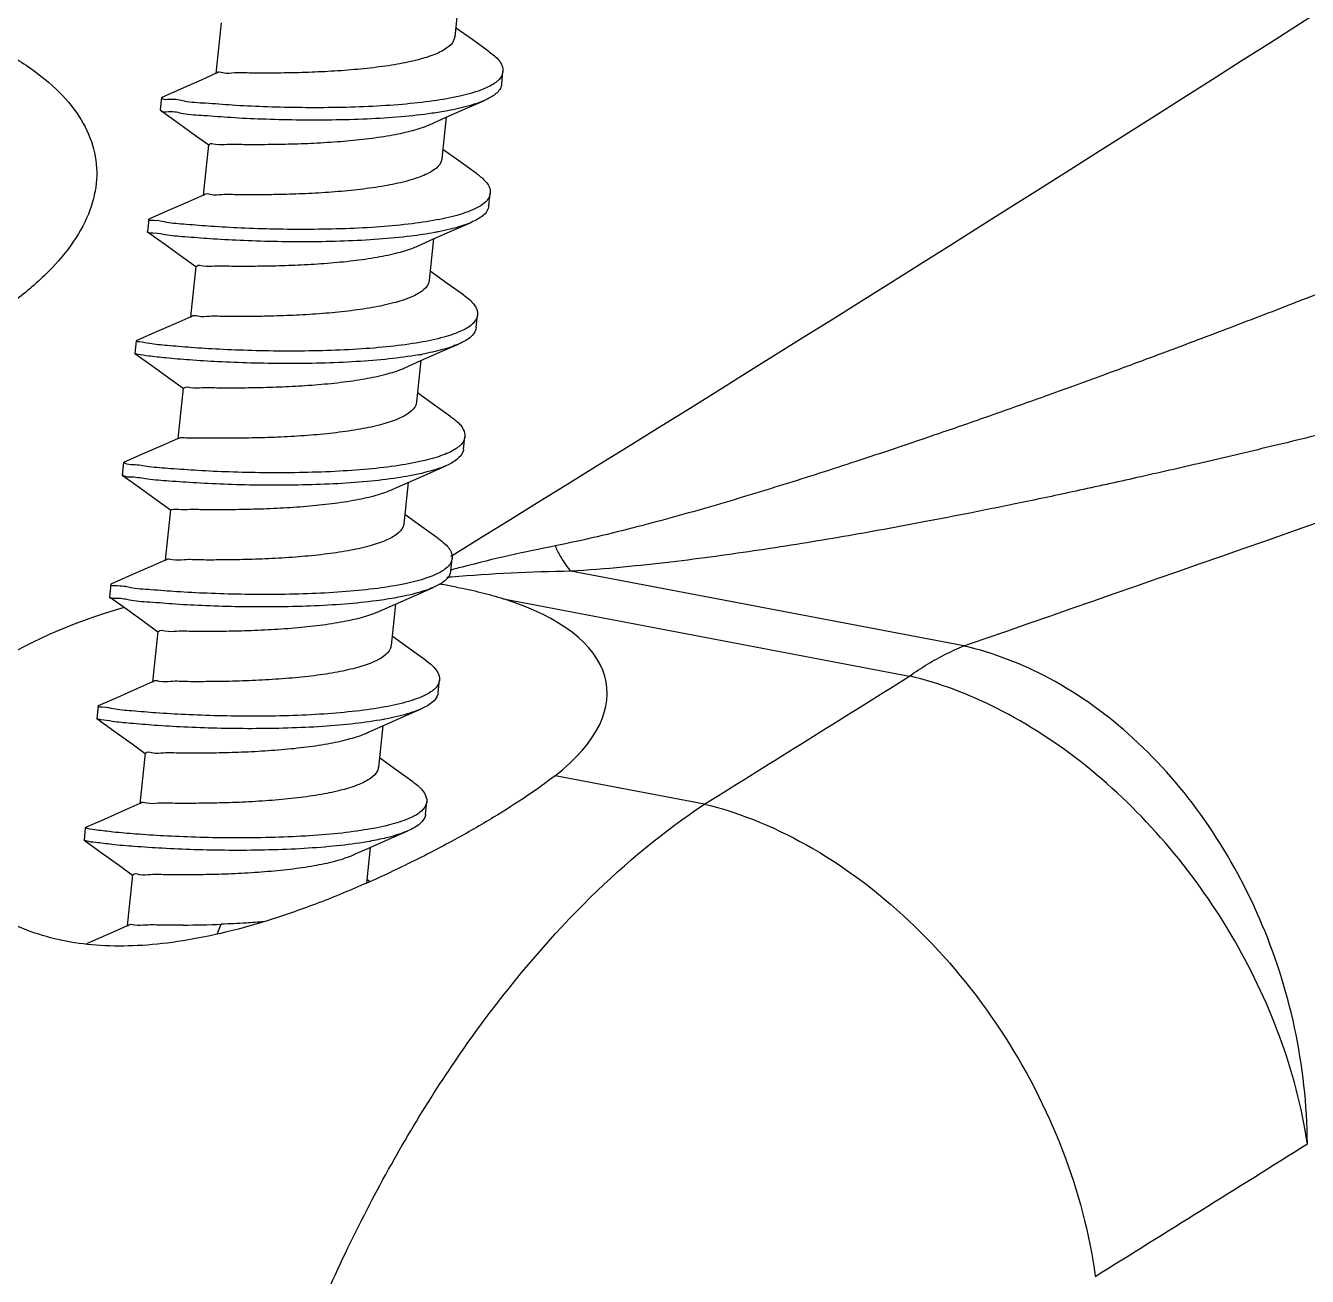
# Model space of a CAD drawing. Header units: millimetres. Extents: x -2947 to 97, y -3022 to 322.
# Drawn here: x -1309.03 to -1297.62, y -2012.95 to -2001.81 of the extents above; entities that cross this region are included whole.
import ezdxf

# ---------------------------------------------------------------- set-up
doc = ezdxf.new("R2010")
doc.units = ezdxf.units.MM
doc.layers.get('0').update_dxf_attribs({"linetype": 'CONTINUOUS'})

msp = doc.modelspace()

# ---------------------------------------------------------------- linework, layer by layer
at = {"color": 7}
for p, q in [((-1305.175935244841, -2001.542491711618), (-1305.214323623441, -2001.910353262918)), ((-1307.292718271841, -2001.786733925518), (-1307.339630633341, -2002.236277634418)), ((-1305.054070871541, -2001.937823155218), (-1305.205800280541, -2001.828677238918)), ((-1304.907886959241, -2002.042353221318), (-1305.054070871541, -2001.937823155218)), ((-1307.338165108641, -2002.234905501818), (-1307.471933530341, -2002.294528331718)), ((-1307.331910955241, -2002.233434703418), (-1307.333110393941, -2002.236466653018)), ((-1304.795675502341, -2002.330549710718), (-1304.784110295141, -2002.219724632118)), ((-1307.656743533441, -2002.376095504018), (-1307.823179049941, -2002.448989539818)), ((-1307.471933530341, -2002.294528331718), (-1307.656743533441, -2002.376095504018)), ((-1307.824448419041, -2002.450160468118), (-1307.836013626341, -2002.560985546718)), ((-1307.824448419041, -2002.450160468118), (-1307.823179049941, -2002.448989539818)), ((-1305.120976553841, -2002.551939027118), (-1304.953406767741, -2002.478544687718)), ((-1307.835013458341, -2002.562393253518), (-1307.836013626341, -2002.560985546718)), ((-1307.835013458341, -2002.562393253518), (-1307.684560904841, -2002.669981244318)), ((-1305.289017271041, -2002.626114702018), (-1305.120976553841, -2002.551939027118)), ((-1307.684560904841, -2002.669981244318), (-1307.520552250741, -2002.787976946718)), ((-1305.432429613441, -2002.689978663618), (-1305.289017271041, -2002.626114702018)), ((-1305.289017271041, -2002.626114702018), (-1305.327405649541, -2002.993976253318)), ((-1307.520552250741, -2002.787976946718), (-1307.404649518541, -2002.872002151718)), ((-1307.405800298041, -2002.870356915918), (-1307.452712659541, -2003.319900624918)), ((-1305.167152897641, -2003.021446145718), (-1305.318882306641, -2002.912300229318)), ((-1305.020968985341, -2003.125976211818), (-1305.167152897641, -2003.021446145718)), ((-1307.585015556441, -2003.378151322118), (-1307.769825559641, -2003.459718494518)), ((-1307.451247134741, -2003.318528492318), (-1307.585015556441, -2003.378151322118)), ((-1304.908757528541, -2003.414172701118), (-1304.897192321241, -2003.303347622518)), ((-1307.769825559641, -2003.459718494518), (-1307.936261076041, -2003.532612530218)), ((-1307.937530445241, -2003.533783458618), (-1307.949095652441, -2003.644608537218)), ((-1307.937530445241, -2003.533783458618), (-1307.936261076041, -2003.532612530218)), ((-1305.402099297141, -2003.709737692418), (-1305.234058579941, -2003.635562017618)), ((-1305.234058579941, -2003.635562017618), (-1305.066488793941, -2003.562167678218)), ((-1307.948095484541, -2003.646016243918), (-1307.949095652441, -2003.644608537218)), ((-1307.948095484541, -2003.646016243918), (-1307.797642931041, -2003.753604234818)), ((-1305.545511639541, -2003.773601654018), (-1305.402099297141, -2003.709737692418)), ((-1305.402099297141, -2003.709737692418), (-1305.440487675741, -2004.077599243818)), ((-1307.797642931041, -2003.753604234818), (-1307.633634276941, -2003.871599937218)), ((-1307.633634276941, -2003.871599937218), (-1307.517731544641, -2003.955625142218)), ((-1307.518882324141, -2003.953979906418), (-1307.565794685641, -2004.403523615318)), ((-1305.280234923841, -2004.105069136118), (-1305.431964332841, -2003.995923219818)), ((-1305.134051011541, -2004.209599202218), (-1305.280234923841, -2004.105069136118)), ((-1307.564329160941, -2004.402151482718), (-1307.698097582641, -2004.461774312618)), ((-1305.021839554641, -2004.497795691518), (-1305.010274347441, -2004.386970613018)), ((-1307.882907585741, -2004.543341484918), (-1308.049343102241, -2004.616235520718)), ((-1307.698097582641, -2004.461774312618), (-1307.882907585741, -2004.543341484918)), ((-1308.050612471341, -2004.617406449018), (-1308.062177678641, -2004.728231527618)), ((-1308.050612471341, -2004.617406449018), (-1308.049343102241, -2004.616235520718)), ((-1305.347140606141, -2004.719185008018), (-1305.179570820041, -2004.645790668618)), ((-1308.061177510641, -2004.729639234318), (-1308.062177678641, -2004.728231527618)), ((-1308.061177510641, -2004.729639234318), (-1307.910724957141, -2004.837227225218)), ((-1305.515181323341, -2004.793360682918), (-1305.347140606141, -2004.719185008018)), ((-1307.910724957141, -2004.837227225218), (-1307.746716303041, -2004.955222927618)), ((-1305.658593665741, -2004.857224644518), (-1305.515181323341, -2004.793360682918)), ((-1305.515181323341, -2004.793360682918), (-1305.553569701841, -2005.161222234218)), ((-1307.746716303041, -2004.955222927618), (-1307.630813570841, -2005.039248132618)), ((-1307.631964350341, -2005.037602896818), (-1307.678876711841, -2005.487146605818)), ((-1305.393316949941, -2005.188692126618), (-1305.545046359041, -2005.079546210218)), ((-1305.247133037641, -2005.293222192718), (-1305.393316949941, -2005.188692126618)), ((-1307.811179608741, -2005.545397303018), (-1307.995989611941, -2005.626964475418)), ((-1307.677411187041, -2005.485774473218), (-1307.811179608741, -2005.545397303018)), ((-1305.134921580841, -2005.581418682018), (-1305.123356373541, -2005.470593603418)), ((-1307.995989611941, -2005.626964475418), (-1308.162425128341, -2005.699858511118)), ((-1308.163694497541, -2005.701029439518), (-1308.175259704741, -2005.811854518018)), ((-1308.163694497541, -2005.701029439518), (-1308.162425128341, -2005.699858511118)), ((-1305.628263349441, -2005.876983673318), (-1305.460222632241, -2005.802807998518)), ((-1305.460222632241, -2005.802807998518), (-1305.292652846241, -2005.729413659018)), ((-1308.174259536841, -2005.813262224818), (-1308.175259704741, -2005.811854518018)), ((-1308.174259536841, -2005.813262224818), (-1308.023806983341, -2005.920850215618)), ((-1305.771675691841, -2005.940847634918), (-1305.628263349441, -2005.876983673318)), ((-1305.628263349441, -2005.876983673318), (-1305.666651728041, -2006.244845224718)), ((-1308.023806983341, -2005.920850215618), (-1307.859798329241, -2006.038845918018)), ((-1307.859798329241, -2006.038845918018), (-1307.743895597041, -2006.122871123018)), ((-1307.745046376441, -2006.121225887218), (-1307.791958737941, -2006.570769596218)), ((-1305.506398976141, -2006.272315117018), (-1305.658128385141, -2006.163169200718)), ((-1305.360215063841, -2006.376845183118), (-1305.506398976141, -2006.272315117018)), ((-1307.790493213241, -2006.569397463618), (-1307.924261634941, -2006.629020293518)), ((-1305.248803393941, -2006.535106245018), (-1305.235973645041, -2006.527190234118)), ((-1305.248003606941, -2006.665041672418), (-1305.236438399741, -2006.554216593918)), ((-1308.109071638141, -2006.710587465818), (-1308.275507154541, -2006.783481501618)), ((-1307.924261634941, -2006.629020293518), (-1308.109071638141, -2006.710587465818)), ((-1300.681997137041, -2007.333925866718), (-1304.180324174441, -2006.668587887618)), ((-1308.276776523741, -2006.784652429918), (-1308.288341730941, -2006.895477508518)), ((-1308.276776523741, -2006.784652429918), (-1308.275507154541, -2006.783481501618)), ((-1305.573304658441, -2006.886430988918), (-1305.405734872341, -2006.813036649518)), ((-1308.287341562941, -2006.896885215218), (-1308.288341730941, -2006.895477508518)), ((-1308.287341562941, -2006.896885215218), (-1308.136889009441, -2007.004473206118)), ((-1305.741345375641, -2006.960606663818), (-1305.573304658441, -2006.886430988918)), ((-1304.779242616841, -2006.913811238018), (-1301.164179272841, -2007.601346729318)), ((-1308.136889009441, -2007.004473206118), (-1307.972880355341, -2007.122468908518)), ((-1305.884757718041, -2007.024470625418), (-1305.741345375641, -2006.960606663818)), ((-1305.741345375641, -2006.960606663818), (-1305.779733754141, -2007.328468215118)), ((-1307.972880355341, -2007.122468908518), (-1307.856977623141, -2007.206494113518)), ((-1307.858128402641, -2007.204848877718), (-1307.905040764141, -2007.654392586618)), ((-1305.619481002241, -2007.355938107518), (-1305.771210411341, -2007.246792191118)), ((-1305.473297090041, -2007.460468173618), (-1305.619481002241, -2007.355938107518)), ((-1308.037343661041, -2007.712643283918), (-1308.222153664241, -2007.794210456318)), ((-1307.903575239341, -2007.653020454018), (-1308.037343661041, -2007.712643283918)), ((-1307.897441440141, -2007.651567024618), (-1307.898893769541, -2007.654727489218)), ((-1305.361085633141, -2007.748664662918), (-1305.349520425941, -2007.637839584318)), ((-1308.222153664241, -2007.794210456318), (-1308.388589180741, -2007.867104492018)), ((-1308.389858549841, -2007.868275420418), (-1308.401423757041, -2007.979100498918)), ((-1308.389858549841, -2007.868275420418), (-1308.388589180741, -2007.867104492018)), ((-1305.854427401741, -2008.044229654218), (-1305.686386684541, -2007.970053979318)), ((-1305.686386684541, -2007.970053979318), (-1305.518816898541, -2007.896659639918)), ((-1308.400423589141, -2007.980508205718), (-1308.401423757041, -2007.979100498918)), ((-1308.400423589141, -2007.980508205718), (-1308.249971035641, -2008.088096196518)), ((-1308.249971035641, -2008.088096196518), (-1308.085962381541, -2008.206091898918)), ((-1305.997839744141, -2008.108093615818), (-1305.854427401741, -2008.044229654218)), ((-1305.854427401741, -2008.044229654218), (-1305.892815780341, -2008.412091205618)), ((-1308.085962381541, -2008.206091898918), (-1307.970059649341, -2008.290117103918)), ((-1307.971210428741, -2008.288471868118), (-1308.018122790241, -2008.738015577118)), ((-1305.732563028441, -2008.439561097918), (-1305.884292437441, -2008.330415181618)), ((-1305.586379116141, -2008.544091164018), (-1305.732563028441, -2008.439561097918)), ((-1302.989673416441, -2008.741959970018), (-1304.320396912241, -2008.488874603118)), ((-1308.016657265541, -2008.736643444518), (-1308.150425687241, -2008.796266274418)), ((-1308.010590269641, -2008.735199751018), (-1308.011736787341, -2008.738142437618)), ((-1305.474167659241, -2008.832287653318), (-1305.462602452041, -2008.721462574818)), ((-1308.335235690441, -2008.877833446718), (-1308.501671206841, -2008.950727482518)), ((-1308.150425687241, -2008.796266274418), (-1308.335235690441, -2008.877833446718)), ((-1308.502940576041, -2008.951898410818), (-1308.514505783241, -2009.062723489418)), ((-1308.502940576041, -2008.951898410818), (-1308.501671206841, -2008.950727482518)), ((-1305.799468710741, -2009.053676969818), (-1305.631898924641, -2008.980282630418)), ((-1308.513505615341, -2009.064131196118), (-1308.514505783241, -2009.062723489418)), ((-1308.513505615341, -2009.064131196118), (-1308.363053061741, -2009.171719187018)), ((-1305.967509427941, -2009.127852644718), (-1305.799468710741, -2009.053676969818)), ((-1308.363053061741, -2009.171719187018), (-1308.199044407641, -2009.289714889418)), ((-1306.110921770341, -2009.191716606218), (-1305.967509427941, -2009.127852644718)), ((-1305.967509427941, -2009.127852644718), (-1306.000685371741, -2009.445765373018)), ((-1308.199044407641, -2009.289714889418), (-1308.083141675441, -2009.373740094418)), ((-1308.084292454941, -2009.372094858618), (-1308.131761450041, -2009.826972580518)), ((-1305.971894637941, -2009.432366978218), (-1305.997374463641, -2009.414038172018)), ((-1308.254278178741, -2009.880647619718), (-1308.439181264641, -2009.962556453318)), ((-1308.129480872941, -2009.824788538718), (-1308.254278178741, -2009.880647619718)), ((-1307.328095364741, -2009.898817081018), (-1307.293273727141, -2009.811451134018)), ((-1308.439181264641, -2009.962556453318), (-1308.491678398341, -2009.985616117418))]:
    msp.add_line(p, q, dxfattribs=at)
for centre, radius, start, end in [((-1306.068678696341, -2001.649565995018), 3.1377148824, 279.7405570832069, 280.4145012891985), ((-1305.362276482241, -2005.337344228918), 0.2878171149, 308.658760766264, 311.2037945683088), ((-1301.256278112641, -2021.792865882618), 15.6534878107, 104.6342819324022, 104.7817180491937), ((-1303.983112300441, -2021.522762752018), 14.8554979572, 90.76062491870036, 94.86471150669477), ((-1306.081865685241, -2011.481067095918), 4.7542678224, 80.80762614629688, 81.13872448759545), ((-1306.049378460841, -2011.284898874618), 4.5554291156, 79.24130730430387, 80.8168350549992), ((-1303.971850911741, -2021.664038418018), 14.9972141839, 94.86180868920121, 95.01704030229739), ((-1619.043592182841, -1500.882441217718), 598.1733614555001, 301.8950565999017, 302.1012368113971), ((-1306.410580722141, -2004.895328836718), 3.1431653325, 280.3357691608039, 280.451650535001), ((-1307.732647315741, -1997.616136359418), 12.2032434013, 270.4804699990981, 272.0633635915963), ((-1617.345797382641, -1502.228785878318), 601.5411145095, 301.8952098948967, 302.1073643306964)]:
    msp.add_arc(centre, radius, start, end, dxfattribs=at)
for centre, major_axis, ratio, start_param, end_param in [((-1848.898172636541, -1896.327698628418), (703.1118541605999, -6.3323185605), 0.2788698443, -0.6807420929000001, -0.5510308522), ((-1306.900816448041, -2008.051335584418), (3.0403694586, 0.3608611679), 0.4215807445, 5.6739496375, 7.0328791407), ((-1306.900816448041, -2008.051335584418), (3.0403694586, 0.3608611679), 0.4215807445, 1.9457819272, 2.4643606292)]:
    msp.add_ellipse(centre, major_axis=major_axis, ratio=ratio, start_param=start_param, end_param=end_param, dxfattribs=at)
for points, start_tangent, end_tangent in [([(-1305.235973645041, -2006.527190234118), (-1288.686918993741, -1995.928016370218), (-1272.801866423441, -1984.936034961018), (-1257.100670614841, -1973.122016408118), (-1245.480434171341, -1963.640795729118)], (0.8510359088527024, 0.525107495512352), (0.763113408470115, 0.6462645942747623)), ([(-1300.681997137041, -2007.333925866718), (-1294.561309755241, -2005.181574706518), (-1288.806136799341, -2003.096613710818), (-1283.387089359841, -2001.076323091318), (-1278.292203546741, -1999.123582103218), (-1273.521104521041, -1997.245557997818), (-1269.059265632341, -1995.443748778518)], (0.9449139665470171, 0.3273187984586015), (0.9255994524081896, 0.3785044962766748)), ([(-1286.501263896941, -1999.364202059918), (-1287.810610135541, -1999.990596728218), (-1289.028759747841, -2000.560711386318), (-1290.171187148841, -2001.084527718118), (-1291.253747822741, -2001.571270679518), (-1292.280505152741, -2002.024243555818), (-1293.235941985741, -2002.438064172018), (-1294.121782068841, -2002.814974952418), (-1294.943584865941, -2003.158643501518), (-1295.707186387641, -2003.472608460518), (-1296.418809094241, -2003.760345072918), (-1297.085024197541, -2004.025260746818), (-1297.712825950741, -2004.270728995618), (-1298.309976507641, -2004.500216532118), (-1298.884057671441, -2004.716903802018), (-1299.437021348041, -2004.921683035918), (-1299.962344831541, -2005.112330088118), (-1300.452287851041, -2005.286381685518), (-1300.897690842141, -2005.441135312018), (-1301.291518866141, -2005.574910985918), (-1301.641596153341, -2005.691147536118), (-1301.965838340141, -2005.796303908318), (-1302.282137487341, -2005.896291566018), (-1302.603024360341, -2005.994772380218), (-1302.927726352641, -2006.090940299118), (-1303.256070951841, -2006.183999257618), (-1303.592987606141, -2006.274184727318), (-1303.945065794141, -2006.361161139318), (-1304.320469654141, -2006.442742759518)], (-0.90015154687181, -0.4355768504687638), (-0.980890192987283, -0.1945621476581984)), ([(-1284.909207927641, -2001.548250273718), (-1286.246492305641, -2002.033115973818), (-1287.499060027641, -2002.471644666318), (-1288.681024832941, -2002.872087077518), (-1289.807534243341, -2003.241910690218), (-1290.881889810641, -2003.583944593318), (-1291.886931970041, -2003.894456746818), (-1292.823514598141, -2004.175486814918), (-1293.696674388641, -2004.430092226818), (-1294.511897441141, -2004.661176142618), (-1295.275225769441, -2004.871538913418), (-1295.993213871841, -2005.063875668618), (-1296.673010991341, -2005.240800087618), (-1297.322746608941, -2005.404931485818), (-1297.950518165841, -2005.558616772318), (-1298.558395161541, -2005.702527408618), (-1299.139110013641, -2005.835153665318), (-1299.683874611241, -2005.954892990718), (-1300.182088707141, -2006.060077949118), (-1300.625266939341, -2006.149846306618), (-1301.021560476741, -2006.226801287818), (-1301.390821950841, -2006.295417075618), (-1301.753354486541, -2006.359591547518), (-1302.123817449441, -2006.421544843718), (-1302.501868877041, -2006.480518138718), (-1302.888028450841, -2006.535679344418), (-1303.289205713641, -2006.586612791418), (-1303.715287174941, -2006.632054573718), (-1304.180324174441, -2006.668587887618)], (-0.9380982501882473, -0.3463692725888781), (-0.9980966612049872, -0.06166891349340438)), ([(-1309.623430956641, -2001.854623014218), (-1309.306683790041, -2001.999698681618), (-1308.967736818041, -2002.206369081418), (-1308.704368390241, -2002.435088444318), (-1308.521084813441, -2002.681943318518), (-1308.421022120441, -2002.942709948818), (-1308.405892411641, -2003.212926545818), (-1308.475954560641, -2003.487969628518), (-1308.630009784441, -2003.763133133718), (-1308.865422155641, -2004.033708937418), (-1309.178163703341, -2004.295067412618)], (0.926983434641822, -0.3751022685877161), (-0.8077525918726698, -0.5895216283759095)), ([(-1305.215274247741, -2001.910142526318), (-1305.223941515341, -2001.943806390118), (-1305.283259626441, -2002.009362951818), (-1305.390612526941, -2002.066281945718), (-1305.539478396641, -2002.114333800418), (-1305.724552143441, -2002.153872320118), (-1305.938093270941, -2002.184828020318), (-1306.166131681241, -2002.207075723818), (-1306.401310245941, -2002.221818663018), (-1306.628702411641, -2002.230003781418), (-1306.838705564141, -2002.233249409918)], (-0.0997030007107626, -0.9950172418854206), (-0.9999770392070099, -0.006776507860416082)), ([(-1304.908046303441, -2002.042575502318), (-1304.860991706241, -2002.079356686418), (-1304.792974741241, -2002.165889086218), (-1304.785366299741, -2002.219631239918)], (0.8127429181615506, -0.582622475517592), (-0.07415187701585071, -0.9972469599527621)), ([(-1306.838705564141, -2002.233249409918), (-1307.024239317041, -2002.233277380018), (-1307.174730517341, -2002.231943393418), (-1307.278602086841, -2002.231346971618), (-1307.331910955241, -2002.233434703418)], (-0.9999770392072111, -0.00677650783070736), (-0.4426668682446655, -0.8966861456264728)), ([(-1304.785366299741, -2002.219631239918), (-1304.790931341841, -2002.246817004918), (-1304.830601120641, -2002.300998024918)], (-0.07415187681661235, -0.9972469599675768), (-0.7508092074647574, -0.6605191397576172)), ([(-1304.830601120641, -2002.300998024918), (-1304.855122172041, -2002.320159551418), (-1304.982856463041, -2002.384273842818), (-1305.168611915241, -2002.437928212118), (-1305.404280774941, -2002.480357092318), (-1305.679531120041, -2002.511295129918), (-1305.982267256241, -2002.530989009818), (-1306.299168707841, -2002.540186462518), (-1306.616283784641, -2002.540102945018), (-1306.919651277641, -2002.532367479118), (-1307.195922577241, -2002.518950061818), (-1307.432956494941, -2002.502073880818), (-1307.620360281041, -2002.484116248118), (-1307.749952731041, -2002.467502666018), (-1307.816128744941, -2002.454598744918), (-1307.816363618941, -2002.450398492718)], (-0.7508092078083979, -0.6605191393670026), (0.0294282400363252, 0.9995668955544519)), ([(-1304.796931506941, -2002.330456318418), (-1304.802496549041, -2002.357642083518), (-1304.866687379241, -2002.430984630018), (-1304.953332312141, -2002.478716605818)], (-0.07415187705809209, -0.9972469599496212), (-0.9176377775893855, -0.397417801741207)), ([(-1304.953332312141, -2002.478716605818), (-1304.994421670341, -2002.495098921418), (-1305.180177122541, -2002.548753290718), (-1305.276147141741, -2002.568496036518)], (-0.917637777669127, -0.3974178015570843), (-0.9831658401793693, -0.1827154364151949)), ([(-1305.276147141741, -2002.568496036518), (-1305.415845982141, -2002.591182170918), (-1305.691096327241, -2002.622120208518), (-1305.993832463441, -2002.641814088418), (-1306.310733915041, -2002.651011541118), (-1306.627848991841, -2002.650928023518), (-1306.931216484841, -2002.643192557718), (-1307.207487784441, -2002.629775140418), (-1307.444521702141, -2002.612898959318), (-1307.631925488241, -2002.594941326718), (-1307.761517938341, -2002.578327744618), (-1307.827693952141, -2002.565423823518), (-1307.827937268141, -2002.562297540418)], (-0.983165840200821, -0.1827154362997653), (-0.01352482705408573, 0.9999085353436868)), ([(-1306.904875228841, -2002.867328691418), (-1306.694872076341, -2002.864083062918), (-1306.467479910641, -2002.855897944418), (-1306.232301345841, -2002.841155005318), (-1306.004262935541, -2002.818907301818), (-1305.790721808041, -2002.787951601618), (-1305.605648061341, -2002.748413081918), (-1305.456782191641, -2002.700361227218), (-1305.432411295841, -2002.690019731518)], (0.9999770392069588, 0.006776507867958978), (0.9132728207689987, 0.4073484440189215)), ([(-1307.399632732441, -2002.871829326118), (-1307.398080619841, -2002.867513984918), (-1307.344771751541, -2002.865426253118), (-1307.240900182041, -2002.866022674918), (-1307.090408981641, -2002.867356661518), (-1306.904875228841, -2002.867328691418)], (0.2339048576542289, 0.9722594908591815), (0.999977039206787, 0.006776507893306326)), ([(-1305.328368153441, -2002.993755419418), (-1305.336444734741, -2003.026199803418), (-1305.395151214441, -2003.092116532318), (-1305.501965720841, -2003.149200403718), (-1305.650130725141, -2003.197321513718), (-1305.837503157341, -2003.237472310318), (-1306.052608160641, -2003.268621075018), (-1306.280580851341, -2003.290806069818), (-1306.513679844541, -2003.305407358918), (-1306.741171425041, -2003.313611623418), (-1306.951787590341, -2003.316872400318)], (-0.09634261289610788, -0.9953482309927268), (-0.999977039207003, -0.006776507861427849)), ([(-1305.020872159341, -2003.125839910818), (-1304.947647166141, -2003.188569748718), (-1304.898596007241, -2003.273694533018), (-1304.898518144541, -2003.303173523418)], (0.8152352644857616, -0.5791299193953203), (-0.1301962588886162, -0.9914882420742105)), ([(-1304.937400327741, -2003.379767682618), (-1304.998958106641, -2003.423423283918), (-1305.144238393841, -2003.484605857618), (-1305.345436848041, -2003.535056134718), (-1305.593757566941, -2003.574151324018), (-1305.878304854941, -2003.601774623418), (-1306.186568740941, -2003.618320424118), (-1306.504982429641, -2003.624676736718), (-1306.819526844941, -2003.622185620918), (-1307.116355327741, -2003.612583382618), (-1307.382410650241, -2003.597923203018), (-1307.606006853441, -2003.580483648018), (-1307.777349979341, -2003.562667133918), (-1307.888974495141, -2003.546892874518), (-1307.936199025941, -2003.535576846518)], (-0.7080684733916908, -0.7061437792608249), (0.8029177765612681, 0.5960897953177103)), ([(-1307.443854489641, -2003.316903418018), (-1307.446760773341, -2003.321030675018)], (-0.6540115189575865, -0.7564845887860444), (-0.4870940751269655, -0.8733495073429687)), ([(-1306.951787590341, -2003.316872400318), (-1307.136446896741, -2003.316905431018), (-1307.285522638441, -2003.315589880118), (-1307.388827519041, -2003.314955631318), (-1307.443854489641, -2003.316903418018)], (-0.9999770392069022, -0.006776507876297887), (-0.6540115128288764, -0.7564845940845619)), ([(-1304.898518144541, -2003.303173523418), (-1304.915900144941, -2003.352609441518), (-1304.937400327741, -2003.379767682618)], (-0.1301962590198015, -0.9914882420569842), (-0.7080684733446458, -0.7061437793079981)), ([(-1304.910083351741, -2003.413998602018), (-1304.927465352241, -2003.463434520118), (-1305.010523313841, -2003.534248362518), (-1305.066588942741, -2003.561939966018)], (-0.1301962589231476, -0.9914882420696762), (-0.9153809054245142, -0.4025888696725193)), ([(-1305.066588942741, -2003.561939966018), (-1305.155803601141, -2003.595430936218), (-1305.357002055241, -2003.645881213218), (-1305.389754382041, -2003.652136849118)], (-0.9153809053562417, -0.4025888698277528), (-0.9832858420463265, -0.1820685388287787)), ([(-1305.389754382041, -2003.652136849118), (-1305.605322774141, -2003.684976402618), (-1305.889870062141, -2003.712599702018), (-1306.198133948241, -2003.729145502718), (-1306.516547636941, -2003.735501815318), (-1306.831092052241, -2003.733010699518), (-1307.127920534941, -2003.723408461218), (-1307.393975857441, -2003.708748281618), (-1307.617572060641, -2003.691308726518), (-1307.788915186541, -2003.673492212418), (-1307.900539702441, -2003.657717953018), (-1307.947789616241, -2003.646420938118)], (-0.983285842035786, -0.1820685388857047), (0.7977731649182677, 0.6029576911660474)), ([(-1307.017957255041, -2003.950951681818), (-1306.807341089641, -2003.947690904918), (-1306.579849509241, -2003.939486640418), (-1306.346750516041, -2003.924885351318), (-1306.118777825341, -2003.902700356518), (-1305.903672822041, -2003.871551591818), (-1305.716300389841, -2003.831400795218), (-1305.568135385541, -2003.783279685118), (-1305.545491819841, -2003.773646133518)], (0.9999770392073434, 0.006776507811196688), (0.9134220001888619, 0.4070138198771374)), ([(-1307.513588138441, -2003.956400159618), (-1307.510024154341, -2003.950982699518), (-1307.454997183641, -2003.949034912818), (-1307.351692303141, -2003.949669161618), (-1307.202616561441, -2003.950984712518), (-1307.017957255041, -2003.950951681818)], (0.4175020609229799, 0.9086759758709726), (0.9999770392069819, 0.006776507864552275)), ([(-1303.615941766141, -2024.166915473118), (-1296.499469692941, -2021.746502165018), (-1289.528199102241, -2019.293160274218), (-1282.703917434341, -2016.807529104518), (-1276.028357172841, -2014.290248546818), (-1269.503200189041, -2011.741959521018), (-1263.130034609441, -2009.163285081718), (-1256.910405938841, -2006.554847715018), (-1250.845838290741, -2003.917277595818)], (0.9483827850539985, 0.3171278811666066), (0.914307264200472, 0.40502126688638)), ([(-1305.441402360641, -2004.077398251218), (-1305.448311627641, -2004.107107361718), (-1305.504824401341, -2004.173199830618), (-1305.609615271241, -2004.230578794418), (-1305.758351045341, -2004.279661892918), (-1305.947565467541, -2004.320563550818), (-1306.163823583641, -2004.352022435918), (-1306.391370636641, -2004.374248903518), (-1306.623778423641, -2004.388886103618), (-1306.853483271241, -2004.397215531918), (-1307.064869616541, -2004.400495390818)], (-0.09087836429971824, -0.9958619999288093), (-0.99997703920724, -0.00677650782644919)), ([(-1305.134046654041, -2004.209592943518), (-1305.039722957241, -2004.297440485518), (-1305.009837086041, -2004.380974048418), (-1305.010371605541, -2004.386958460618)], (0.8206838381121251, -0.571382566991286), (-0.1239852304308891, -0.9922840634793039)), ([(-1251.118080627041, -2004.320940526218), (-1257.185596876241, -2006.959744404018), (-1263.408621789441, -2009.569465541218), (-1269.785556786141, -2012.149433420118), (-1276.314773338741, -2014.698986982218), (-1282.994667480041, -2017.217494606418), (-1289.823843979141, -2019.704416800118), (-1296.800960644041, -2022.159237349318), (-1303.924666062441, -2024.581438712018)], (-0.9143073842407856, -0.4050209959036349), (-0.9484113362678451, -0.3170424849111558)), ([(-1307.556243222741, -2004.400440353618), (-1307.560403203141, -2004.404967064818)], (-0.7493648755814862, -0.6621572949418769), (-0.5827895527761618, -0.81262312124069)), ([(-1307.064869616541, -2004.400495390818), (-1307.248652095741, -2004.400533453318), (-1307.396464020741, -2004.399234902118), (-1307.500065391941, -2004.398571305918), (-1307.556243222741, -2004.400440353618)], (-0.9999770392073074, -0.006776507816520514), (-0.7493648730534479, -0.6621572978028635)), ([(-1305.010371605541, -2004.386958460618), (-1305.046437820541, -2004.457715776618), (-1305.047675181141, -2004.459079181118)], (-0.1239852305018011, -0.9922840634704436), (-0.6755547292304127, -0.7373098451902185)), ([(-1305.047675181141, -2004.459079181118), (-1305.148063821241, -2004.525871317718), (-1305.310356188141, -2004.584028924618), (-1305.526252695141, -2004.631222363618), (-1305.786302486841, -2004.666973969818), (-1306.079087213841, -2004.691315933018), (-1306.391729840441, -2004.704788862518), (-1306.710468452141, -2004.708417697818), (-1307.021269494141, -2004.703666036418), (-1307.310453114141, -2004.692370915218), (-1307.565302743441, -2004.676660951318), (-1307.774631754841, -2004.658861489518), (-1307.929281944041, -2004.641390983718), (-1308.022531624641, -2004.626653229618), (-1308.050266610241, -2004.617154767018)], (-0.675554729157507, -0.7373098452570177), (-0.5883959122673004, 0.808572971615507)), ([(-1305.021936812741, -2004.497783539218), (-1305.058003027741, -2004.568540855118), (-1305.159629028541, -2004.636696396318), (-1305.179663297641, -2004.645574906818)], (-0.1239852301775147, -0.992284063510963), (-0.919132344365967, -0.3939488971177876)), ([(-1305.179663297641, -2004.645574906818), (-1305.321921395441, -2004.694854003218), (-1305.501480011641, -2004.735589380418)], (-0.9191323444747794, -0.393948896863915), (-0.9834931129671033, -0.1809455629361401)), ([(-1305.537817902341, -2004.742047442118), (-1305.797867694041, -2004.777799048418), (-1306.090652421041, -2004.802141011618), (-1306.403295047641, -2004.815613941118), (-1306.722033659341, -2004.819242776418), (-1307.032834701441, -2004.814491115018), (-1307.322018321341, -2004.803195993818), (-1307.576867950741, -2004.787486029918), (-1307.786196962141, -2004.769686568018), (-1307.940847151341, -2004.752216062318), (-1308.034096831841, -2004.737478308118), (-1308.060718836641, -2004.728893257218)], (-0.9855534584414607, -0.1693646378500427), (-0.8518564309914443, 0.5237753535424504)), ([(-1307.131039281141, -2005.034574672318), (-1306.919652875241, -2005.031294811918), (-1306.689947943541, -2005.022965378118), (-1306.457540196741, -2005.008328176718), (-1306.229997259041, -2004.986102194418), (-1306.013764021141, -2004.954647934218), (-1305.824584939541, -2004.913758220018), (-1305.675877509441, -2004.864696724318), (-1305.658573495341, -2004.857270022618)], (0.9999770392070167, 0.006776507859405716), (0.9137942241159378, 0.4061774439482718)), ([(-1307.627382158241, -2005.040283366518), (-1307.622412887441, -2005.034519635118), (-1307.566235056541, -2005.032650587418), (-1307.462633685341, -2005.033314183618), (-1307.314821760341, -2005.034612734818), (-1307.131039281141, -2005.034574672318)], (0.5060944854933291, 0.8624780413165558), (0.999977039207596, 0.006776507773930258)), ([(-1305.554447584641, -2005.161092760718), (-1305.560968232741, -2005.189731101118), (-1305.615619248241, -2005.255074944518), (-1305.717451769841, -2005.311988543618), (-1305.864515483841, -2005.361433000218), (-1306.052601599041, -2005.402754461118), (-1306.268461303741, -2005.434633566418), (-1306.495884626141, -2005.457191550218), (-1306.731947825641, -2005.472269353118), (-1306.965040582041, -2005.480800582918), (-1307.177951642641, -2005.484118381218)], (-0.09001516969536219, -0.9959403944135989), (-0.9999770392072497, -0.006776507825013606)), ([(-1305.247329835541, -2005.293498868318), (-1305.213621299641, -2005.318818881818), (-1305.137302529441, -2005.405913603818), (-1305.124020250441, -2005.470549904518)], (0.8148847659760492, -0.5796229965936132), (-0.06568163955459322, -0.9978406296726048)), ([(-1305.182482664841, -2005.562094923818), (-1305.302307537441, -2005.627472599018), (-1305.481013864641, -2005.682523406118), (-1305.710808005441, -2005.726419552118), (-1305.981619818541, -2005.758830301518), (-1306.281551392941, -2005.779936714218), (-1306.597407225641, -2005.790423577518), (-1306.915282219941, -2005.791448891618), (-1307.221181304341, -2005.784592268218), (-1307.501643060341, -2005.771784542618), (-1307.744339570241, -2005.755221734218), (-1307.938625756341, -2005.737267191218), (-1308.076013730741, -2005.720346277918), (-1308.150551020541, -2005.706838299718), (-1308.159085812941, -2005.698970479918), (-1308.159304109841, -2005.698603672318)], (-0.7804394089925683, -0.6252314202687921), (-0.4836097940281922, 0.8752837066460278)), ([(-1307.666502591741, -2005.483761159618), (-1307.675448595541, -2005.488329802218)], (-0.9306308826602036, -0.365959233028886), (-0.7930806590090475, -0.6091166294772908)), ([(-1307.177951642641, -2005.484118381218), (-1307.357675390641, -2005.484179178118), (-1307.502955019241, -2005.482926024318), (-1307.607866310641, -2005.482180933518), (-1307.666502591741, -2005.483761159618)], (-0.999977039207545, -0.006776507781434419), (-0.9306308841779936, -0.36595922916916)), ([(-1305.124020250441, -2005.470549904518), (-1305.126709098441, -2005.487678344618), (-1305.172680040541, -2005.553889561118)], (-0.06568163932868426, -0.9978406296874751), (-0.7518860536622398, -0.6592930777038565)), ([(-1305.135585457641, -2005.581374983118), (-1305.138274305741, -2005.598503423218), (-1305.194047872041, -2005.672920002418), (-1305.292574591941, -2005.729597494718)], (-0.0656816394754795, -0.9978406296778123), (-0.9201070741895515, -0.3916669146434798)), ([(-1305.292574591941, -2005.729597494718), (-1305.313872744641, -2005.738297677518), (-1305.492579071841, -2005.793348484718), (-1305.615158011441, -2005.819359926318)], (-0.9201070742077965, -0.3916669146006188), (-0.9832633895119677, -0.1821897550507072)), ([(-1305.615158011441, -2005.819359926318), (-1305.722373212641, -2005.837244630718), (-1305.993185025741, -2005.869655380118), (-1306.293116600141, -2005.890761792818), (-1306.608972432841, -2005.901248656118), (-1306.926847427141, -2005.902273970218), (-1307.232746511541, -2005.895417346818), (-1307.513208267541, -2005.882609621118), (-1307.755904777541, -2005.866046812818), (-1307.950190963541, -2005.848092269818), (-1308.087578937941, -2005.831171356518), (-1308.162116227741, -2005.817663378318), (-1308.170284710841, -2005.810327060218)], (-0.9832633895092868, -0.1821897550651747), (-0.594031040558093, 0.8044421190200507)), ([(-1307.244121307341, -2006.118197662718), (-1307.031210246741, -2006.114879864418), (-1306.798117490341, -2006.106348634518), (-1306.562054290841, -2006.091270831718), (-1306.334630968441, -2006.068712847918), (-1306.118771263741, -2006.036833742618), (-1305.930685148541, -2005.995512281718), (-1305.783621434541, -2005.946067825118), (-1305.771661545441, -2005.940879473018)], (0.9999770392069637, 0.006776507867228311), (0.9138529175746014, 0.4060453731301329)), ([(-1307.742672145741, -2006.123358462218), (-1307.732672256441, -2006.117840441118), (-1307.674035975241, -2006.116260214918), (-1307.569124683841, -2006.117005305818), (-1307.423845055341, -2006.118258459618), (-1307.244121307341, -2006.118197662718)], (0.6682924539349867, 0.7438986463313088), (0.999977039206881, 0.006776507879442624)), ([(-1305.667519789341, -2006.244779094518), (-1305.674360188541, -2006.274084759518), (-1305.728342451241, -2006.338420372518), (-1305.830574937541, -2006.395629073818), (-1305.977398354141, -2006.445002199118), (-1306.163646658841, -2006.486011332218), (-1306.375559213141, -2006.517530248318), (-1306.602659997641, -2006.540306706318), (-1306.841625098241, -2006.555724559918), (-1307.076994105941, -2006.564395353118), (-1307.291033668841, -2006.567741371718)], (-0.09280762955771543, -0.9956840582714368), (-0.9999770392071086, -0.006776507845842347)), ([(-1305.360229147841, -2006.376864826618), (-1305.297912576341, -2006.428165305318), (-1305.240448561541, -2006.513935311418), (-1305.238012393241, -2006.554050174318)], (0.8126967311499623, -0.582686899782521), (-0.1051447011013554, -0.9944569331199349)), ([(-1304.320469654141, -2006.442742759518), (-1304.723152693041, -2006.528203092818), (-1305.147171453841, -2006.630655556518), (-1305.211105588841, -2006.647205769118)], (-0.9809975769369771, -0.194019983619677), (-0.9675582587427259, -0.2526480079849122)), ([(-1304.320469643641, -2006.442742652218), (-1304.274672851241, -2006.533923134118), (-1304.227825810241, -2006.609426058518), (-1304.180339551741, -2006.668588973118)], (0.4156657104151433, -0.9095174639252805), (0.6842089912935615, -0.7292859907012113)), ([(-1307.783331482441, -2006.567802306218), (-1307.786311988941, -2006.571846046018)], (-0.6690575398319676, -0.7432106083701948), (-0.5053385230801288, -0.8629211882270559)), ([(-1307.291033668841, -2006.567741371718), (-1307.474341182641, -2006.567782142118), (-1307.623692382041, -2006.566469921718), (-1307.728566867141, -2006.565826810618), (-1307.783331482441, -2006.567802306218)], (-0.9999770392074482, -0.006776507795731909), (-0.6690575404610192, -0.7432106078039062)), ([(-1305.238012393241, -2006.554050174318), (-1305.249201914641, -2006.593760304818), (-1305.279153229741, -2006.632871232718)], (-0.1051447007432815, -0.9944569331577943), (-0.7328467606016582, -0.6803937282747805)), ([(-1305.279153229741, -2006.632871232718), (-1305.323952190641, -2006.665708541418), (-1305.461538086141, -2006.728199269318), (-1305.655998308641, -2006.780073168618), (-1305.898837215341, -2006.820644010918), (-1306.179403382941, -2006.849729237818), (-1306.485364241241, -2006.867658096618), (-1306.803255619141, -2006.875256967918), (-1307.119081714941, -2006.873812542418), (-1307.418938757141, -2006.865014484818), (-1307.689634563841, -2006.850880141718), (-1307.919276393441, -2006.833664647318), (-1308.097800891641, -2006.815760433818), (-1308.217422519941, -2006.799590622918), (-1308.273459920041, -2006.787948074418)], (-0.7328467603900309, -0.6803937285027227), (0.7048618864772489, 0.7093445714120423)), ([(-1305.249577600541, -2006.664875252918), (-1305.260767121841, -2006.704585383418), (-1305.335517397841, -2006.776533619918), (-1305.405753427641, -2006.812994454418)], (-0.1051447009644686, -0.994456933134408), (-0.9154000392257359, -0.4025453616494929)), ([(-1305.405753427641, -2006.812994454418), (-1305.473103293341, -2006.839024347918), (-1305.667563515841, -2006.890898247218), (-1305.728767860341, -2006.902984604718)], (-0.9154000393097327, -0.4025453614584819), (-0.9831708899860441, -0.1826882620313905)), ([(-1305.199002443141, -2006.809544692518), (-1304.981307955941, -2006.857030929518), (-1304.779242616841, -2006.913811238018)], (0.9823908752235093, -0.1868372775373998), (0.9532281108098921, -0.3022518300388007)), ([(-1305.728767860341, -2006.902984604718), (-1305.910402422541, -2006.931469089418), (-1306.190968590141, -2006.960554316418), (-1306.496929448441, -2006.978483175118), (-1306.814820826341, -2006.986082046518), (-1307.130646922141, -2006.984637620918), (-1307.430503964441, -2006.975839563418), (-1307.701199771141, -2006.961705220218), (-1307.930841600741, -2006.944489725918), (-1308.109366098841, -2006.926585512418), (-1308.228987727141, -2006.910415701518), (-1308.285170434441, -2006.898923518918)], (-0.9831708899721967, -0.1826882621059133), (0.6844540070697155, 0.7290560418830708)), ([(-1307.357203333441, -2007.201820653218), (-1307.143163770641, -2007.198474634618), (-1306.907794762841, -2007.189803841318), (-1306.668829662341, -2007.174385987818), (-1306.441728877841, -2007.151609529818), (-1306.229816323541, -2007.120090613618), (-1306.043568018841, -2007.079081480618), (-1305.896744602241, -2007.029708355318), (-1305.884743835041, -2007.024501865818)], (0.9999770392069062, 0.006776507875726877), (0.9138297368642405, 0.4060975400351902)), ([(-1307.853172769941, -2007.207220582918), (-1307.849501147041, -2007.201881587718), (-1307.794736531741, -2007.199906092118), (-1307.689862046741, -2007.200549203218), (-1307.540510847341, -2007.201861423618), (-1307.357203333441, -2007.201820653218)], (0.4317073350717929, 0.9020137342885698), (0.9999770392073676, 0.006776507807619406)), ([(-1305.780608192741, -2007.328349931318), (-1305.788162997641, -2007.359353153918), (-1305.844000056041, -2007.424015523118), (-1305.948256494341, -2007.481194899118), (-1306.096137729341, -2007.530142828618), (-1306.281273041141, -2007.570449128018), (-1306.491639405141, -2007.601518099818), (-1306.719188668841, -2007.624207978018), (-1306.957706886741, -2007.639495446318), (-1307.191717927341, -2007.648059360318), (-1307.404115694941, -2007.651364362118)], (-0.09628679825894534, -0.9953536318721307), (-0.9999770392072836, -0.006776507820029383)), ([(-1301.164178990041, -2007.601346783118), (-1301.004029266241, -2007.496408330118), (-1300.843087971041, -2007.407201704718), (-1300.681772471541, -2007.333968595018)], (0.8168418978016821, 0.5768616073164745), (0.9272378019676142, 0.3744730412222858)), ([(-1297.622209243041, -2011.766360146218), (-1297.736033315041, -2010.731362585918), (-1298.048278149541, -2009.759614578718), (-1298.538503965441, -2008.881426180518), (-1299.174746659341, -2008.154201097618), (-1299.918624454041, -2007.623103096018), (-1300.682354870641, -2007.334050833718)], (-0.007231515341352802, 0.9999738522510815), (-0.9752296319404606, 0.221194857501873)), ([(-1305.473188168741, -2007.460312295718), (-1305.387580753041, -2007.537194270218), (-1305.349202724741, -2007.621453519418), (-1305.350118328541, -2007.637754193518)], (0.8197091597930625, -0.5727799694047896), (-0.1413826374488974, -0.9899550241440231)), ([(-1297.622209335641, -2011.766360123218), (-1297.870724771441, -2010.808120765118), (-1298.300456180941, -2009.905032801418), (-1298.888668032841, -2009.084646008718), (-1299.597335430941, -2008.399071607718), (-1300.385177930641, -2007.889869170318), (-1301.163812280741, -2007.601116734218)], (-0.1461148478114629, 0.9892676337822), (-0.9727100400427594, 0.2320240892666389)), ([(-1305.387742870941, -2007.711579401218), (-1305.470743437941, -2007.768521176518), (-1305.625585478041, -2007.828026771318), (-1305.835080076641, -2007.876665644118), (-1306.090061650841, -2007.913895721218), (-1306.379337693641, -2007.939683310618), (-1306.690187518141, -2007.954504603918), (-1307.008929098341, -2007.959324456518), (-1307.321528746941, -2007.955553393818), (-1307.614226464741, -2007.944984756718), (-1307.874149093141, -2007.929714789618), (-1308.089883949141, -2007.912049230918), (-1308.251987380741, -2007.894400567818), (-1308.353405580941, -2007.879180534618), (-1308.389788909241, -2007.868692644418), (-1308.389636351541, -2007.868499703718)], (-0.6811884088039463, -0.7321081557469141), (0.7104010366420092, 0.7037971065143411)), ([(-1307.404115694941, -2007.651364362118), (-1307.589758556441, -2007.651391697918), (-1307.740511095241, -2007.650054552418), (-1307.844517584741, -2007.649464859718), (-1307.897441440141, -2007.651567024618)], (-0.999977039207301, -0.006776507817464796), (-0.4924879034729426, -0.8703192890731686)), ([(-1305.350118328541, -2007.637754193518), (-1305.377284191841, -2007.699175160818), (-1305.387742870941, -2007.711579401218)], (-0.1413826378967389, -0.9899550240800638), (-0.6811884086280731, -0.7321081559105549)), ([(-1305.361683535841, -2007.748579272118), (-1305.388849399041, -2007.810000239318), (-1305.482308645241, -2007.879346255018), (-1305.518951361741, -2007.896350137918)], (-0.1413826377243645, -0.9899550241046818), (-0.917181524446014, -0.3984696365030664)), ([(-1305.518951361741, -2007.896350137918), (-1305.637150685341, -2007.938851849818), (-1305.840392508541, -2007.986343833218)], (-0.9171815244015761, -0.398469636605352), (-0.9834072387402946, -0.1814116942018602)), ([(-1305.846645283841, -2007.987490722718), (-1306.101626858041, -2008.024720799818), (-1306.390902900841, -2008.050508389218), (-1306.701752725441, -2008.065329682418), (-1307.020494305541, -2008.070149535118), (-1307.333093954141, -2008.066378472418), (-1307.625791671941, -2008.055809835218), (-1307.885714300341, -2008.040539868118), (-1308.101449156441, -2008.022874309518), (-1308.263552588041, -2008.005225646418), (-1308.364970788141, -2007.990005613118), (-1308.400639486241, -2007.980821389218)], (-0.9837721348445586, -0.1794223695735281), (-0.8233251907893432, 0.567569934203435)), ([(-1307.470285359641, -2008.285443643618), (-1307.257887592041, -2008.282138641818), (-1307.023876551441, -2008.273574727818), (-1306.785358333541, -2008.258287259518), (-1306.557809069741, -2008.235597381318), (-1306.347442705841, -2008.204528409518), (-1306.162307393941, -2008.164222110118), (-1306.014426158941, -2008.115274180618), (-1305.997822358941, -2008.108132700918)], (0.9999770392073264, 0.006776507813690087), (0.9136890254457403, 0.4064140312292545)), ([(-1307.965492517141, -2008.290118424218), (-1307.963611104741, -2008.285646306118), (-1307.910687249441, -2008.283544141218), (-1307.806680759941, -2008.284133833918), (-1307.655928221141, -2008.285470979418), (-1307.470285359641, -2008.285443643618)], (0.277658450895153, 0.9606798554391072), (0.9999770392075433, 0.006776507781698857)), ([(-1305.893721420741, -2008.411912962418), (-1305.902118793441, -2008.444880145918), (-1305.960312615241, -2008.510048712218), (-1306.066729326541, -2008.567050686418), (-1306.215648451041, -2008.615464678218), (-1306.399936212841, -2008.655063042918), (-1306.612076014641, -2008.686027914818), (-1306.840109448041, -2008.708457195318), (-1307.076946333441, -2008.723418771818), (-1307.307051761641, -2008.731738198218), (-1307.517197721141, -2008.734987352618)], (-0.0994982859488245, -0.9950377335022256), (-0.9999770392071093, -0.006776507845728964)), ([(-1308.672568266341, -2009.963314524018), (-1308.952444626541, -2009.889659791218), (-1309.207495256241, -2009.779393080918), (-1309.434343417241, -2009.632883476618), (-1309.631443076541, -2009.448382049318), (-1309.791662363541, -2009.226844312918), (-1309.904583877641, -2008.975209079818), (-1309.961029179541, -2008.706912419718), (-1309.960318180941, -2008.465415307718)], (-0.9823908752368323, 0.1868372774673473), (0.1036908317195732, 0.9946095773806439)), ([(-1304.320396912241, -2008.488874603118), (-1304.565177944641, -2008.665932294918), (-1304.867514064041, -2008.859181887018), (-1305.217340587141, -2009.060255749018), (-1305.606762725041, -2009.262444892818), (-1306.022238045241, -2009.455795378918), (-1306.452932236941, -2009.631693555418), (-1306.883466025641, -2009.780140454018), (-1307.296259112541, -2009.892721425318), (-1307.681375763041, -2009.966459330018), (-1308.037315344541, -2010.002079160818), (-1308.368327481141, -2010.000823834918), (-1308.672568266341, -2009.963314524018)], (-0.7889983795256221, -0.6143952775745775), (-0.9823908752345172, 0.1868372774795206)), ([(-1305.586523355541, -2008.544296070718), (-1305.567279834841, -2008.558230184018), (-1305.482718365741, -2008.645849886518), (-1305.462734026941, -2008.721451911318)], (0.8177204022591904, -0.5756156215123663), (-0.08077972489648175, -0.9967319780390558)), ([(-1307.517197721141, -2008.734987352618), (-1307.703183734341, -2008.735012688918), (-1307.853996856841, -2008.733673411318), (-1307.957850692241, -2008.733089355418), (-1308.010590269641, -2008.735199751018)], (-0.9999770392075393, -0.006776507782293198), (-0.4368048526338698, -0.8995562910210252)), ([(-1307.106436261841, -2015.159399483518), (-1306.528172373541, -2013.506125030918), (-1305.802125989941, -2011.992545897318), (-1304.951349635741, -2010.666403664018), (-1304.003783737041, -2009.571176412518), (-1302.989673416441, -2008.741959970018)], (0.2801033550618256, 0.9599698487364635), (0.8337355682372835, 0.5521639269782608)), ([(-1305.462734026941, -2008.721451911318), (-1305.463585525641, -2008.728418039518), (-1305.510903493141, -2008.803880661918)], (-0.08077972544823937, -0.9967319779943389), (-0.7362546072257721, -0.6767046278390773)), ([(-1302.989673414941, -2008.741959969018), (-1302.025455829741, -2009.137729234718), (-1301.119706057541, -2009.829241083118), (-1300.355317501041, -2010.753208972618), (-1299.802246311841, -2011.825072194518), (-1299.511109066641, -2012.946734792518)], (0.971932723885205, -0.2352589642098378), (0.1328897237218138, -0.9911308295725342)), ([(-1305.510903493141, -2008.803880661918), (-1305.622733363141, -2008.870500399318), (-1305.794261545741, -2008.926933940618), (-1306.018014261841, -2008.972291877318), (-1306.284190579241, -2009.006178335818), (-1306.581099147241, -2009.028708617618), (-1306.895679169641, -2009.040504061618), (-1307.214082400341, -2009.042664356918), (-1307.522290229541, -2009.036718540018), (-1307.806738359741, -2009.024556860018), (-1308.054921238341, -2009.008346548318), (-1308.255949311941, -2008.990435245418), (-1308.401034270641, -2008.973246389118), (-1308.483880659641, -2008.959171224418), (-1308.501111234241, -2008.950304227918)], (-0.7362546072576882, -0.6767046278043525), (-0.6569881861952056, 0.7539008709372433)), ([(-1305.474299234241, -2008.832276989918), (-1305.475150732841, -2008.839243118018), (-1305.522468700341, -2008.914705740518), (-1305.631887343141, -2008.980310022118)], (-0.0807797247170083, -0.9967319780536011), (-0.921055036977084, -0.3894324316991876)), ([(-1305.631887343141, -2008.980310022118), (-1305.634298570341, -2008.981325477818), (-1305.805826752941, -2009.037759019118), (-1305.954157690641, -2009.070190327018)], (-0.9210550369614945, -0.3894324317360587), (-0.9833976225528357, -0.1814638144574018)), ([(-1305.954157690641, -2009.070190327018), (-1306.029579469041, -2009.083116955918), (-1306.295755786441, -2009.117003414318), (-1306.592664354541, -2009.139533696118), (-1306.907244376841, -2009.151329140118), (-1307.225647607641, -2009.153489435518), (-1307.533855436741, -2009.147543618518), (-1307.818303566941, -2009.135381938518), (-1308.066486445541, -2009.119171626818), (-1308.267514519141, -2009.101260324018), (-1308.412599477841, -2009.084071467718), (-1308.495445866841, -2009.069996303018), (-1308.511782583341, -2009.061955622618)], (-0.9833976225370101, -0.1814638145431644), (-0.7839225520236278, 0.6208586251545214)), ([(-1307.583367385741, -2009.369066634018), (-1307.373221426341, -2009.365817479718), (-1307.143115998141, -2009.357498053318), (-1306.906279112641, -2009.342536476818), (-1306.678245679241, -2009.320107196318), (-1306.466105877541, -2009.289142324418), (-1306.281818115641, -2009.249543959718), (-1306.132898991241, -2009.201129967918), (-1306.110903037841, -2009.191758644518)], (0.9999770392069435, 0.006776507870217788), (0.9134173250694103, 0.4070243116363483)), ([(-1308.078254087541, -2009.373507963718), (-1308.076759934241, -2009.369279032518), (-1308.024020356841, -2009.367168636918), (-1307.920166521541, -2009.367752692818), (-1307.769353399041, -2009.369091970318), (-1307.583367385741, -2009.369066634018)], (0.2294745077147593, 0.9733146717835238), (0.9999770392069073, 0.00677650787553657)), ([(-1306.911883374241, -2009.788675044218), (-1307.070858781641, -2009.800425024818), (-1307.293273727141, -2009.811451134018)], (-0.9963487905149584, -0.08537615380994669), (-0.9993097888766074, -0.03714762247291733)), ([(-1308.122176961041, -2009.822879161418), (-1308.125683789541, -2009.827248497918)], (-0.6983219087437575, -0.7157838443053008), (-0.5436205089212376, -0.8393311279109185)), ([(-1307.630314796241, -2009.818946204518), (-1307.814270630741, -2009.819556322418), (-1307.962797769541, -2009.819111994018), (-1308.066240462941, -2009.819588715418), (-1308.122176961041, -2009.822879161418)], (-0.9999599896420701, -0.008945340408894675), (-0.6983219103723268, -0.7157838427164613))]:
    msp.add_spline(points, degree=3, dxfattribs=dict(at, start_tangent=start_tangent, end_tangent=end_tangent))

doc.saveas('drawing.dxf')
